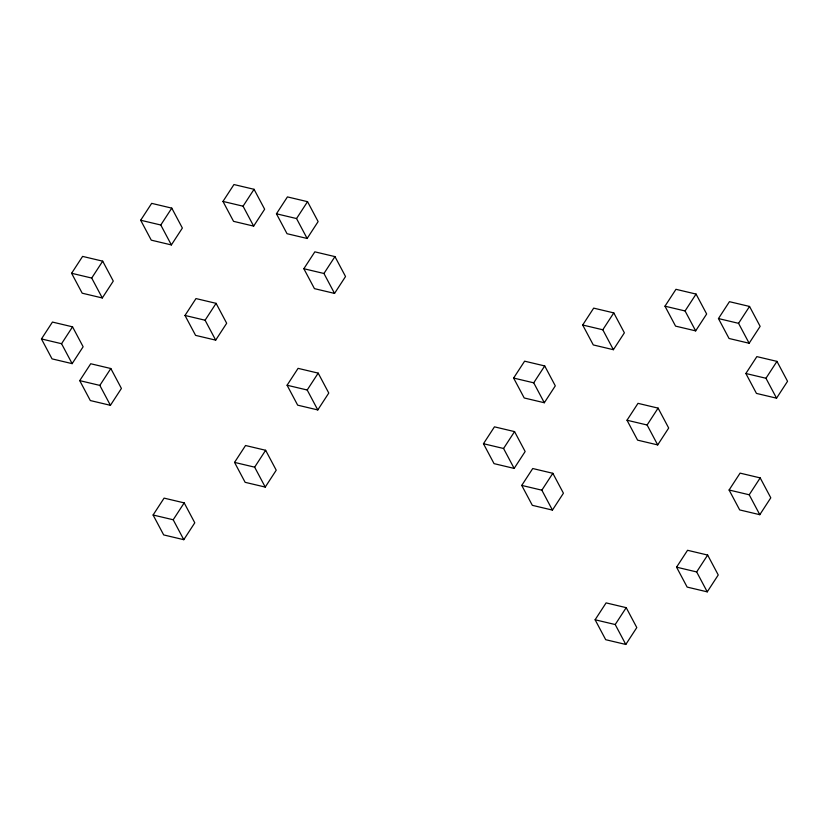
<?xml version="1.0" encoding="UTF-8"?>
<svg xmlns="http://www.w3.org/2000/svg" width="829" height="829" viewBox="0 0 829 829"><rect width="100%" height="100%" fill="white"/><g stroke="black" fill="none" stroke-linecap="round" stroke-linejoin="round"><path stroke-width="1.24" d="M71.605 273.28L82.599 256.399L102.703 261.166L113.293 281.083L102.299 297.963L82.195 293.197L71.605 273.28L91.708 278.047L102.299 297.963M41.45 338.947L52.445 322.066L72.548 326.833L83.138 346.76L72.144 363.641L52.04 358.874L41.45 338.947L61.553 343.714L72.144 363.641M91.708 278.047L102.703 261.166M140.671 220.245L151.666 203.364L171.779 208.131L182.37 228.048L171.375 244.928L151.272 240.161L140.671 220.245L160.785 225.001L171.375 244.928M61.553 343.714L72.548 326.833M160.785 225.001L171.779 208.131M79.729 380.635L90.724 363.755L110.827 368.522L121.417 388.438L110.423 405.319L90.32 400.552L79.729 380.635L99.832 385.402L110.423 405.319M99.832 385.402L110.827 368.522M222.96 201.426L233.954 184.546L254.057 189.302L264.648 209.229L253.653 226.11L233.55 221.343L222.96 201.426L243.063 206.183L253.653 226.11M243.063 206.183L254.057 189.302M184.991 315.455L195.986 298.575L216.089 303.341L226.68 323.258L215.685 340.139L195.582 335.372L184.991 315.455L205.095 320.222L215.685 340.139M205.095 320.222L216.089 303.341M276.44 213.789L287.435 196.908L307.538 201.675L318.129 221.592L307.134 238.472L287.031 233.705L276.44 213.789L296.544 218.555L307.134 238.472M296.544 218.555L307.538 201.675M303.849 268.72L314.844 251.84L334.947 256.607L345.538 276.523L334.543 293.404L314.44 288.637L303.849 268.72L323.952 273.487L334.543 293.404M153.096 515.006L164.09 498.125L184.193 502.882L194.784 522.809L183.789 539.689L163.686 534.923L153.096 515.006L173.199 519.762L183.789 539.689M323.952 273.487L334.947 256.607M173.199 519.762L184.193 502.882M234.545 462.395L245.539 445.515L265.643 450.282L276.233 470.209L265.239 487.079L245.135 482.323L234.545 462.395L254.648 467.162L265.239 487.079M287.083 385.236L298.077 368.356L318.191 373.123L328.781 393.05L317.787 409.93L297.673 405.163L287.083 385.236L307.196 390.003L317.787 409.93M254.648 467.162L265.643 450.282M307.196 390.003L318.191 373.123M513.617 378.055L524.612 361.175L544.715 365.941L555.306 385.858L544.311 402.739L524.208 397.972L513.617 378.055L533.721 382.822L544.311 402.739M483.462 443.722L494.457 426.842L514.56 431.608L525.151 451.525L514.156 468.406L494.053 463.639L483.462 443.722L503.566 448.489L514.156 468.406M533.721 382.822L544.715 365.941M582.683 325.009L593.678 308.129L613.792 312.896L624.382 332.823L613.387 349.703L593.284 344.937L582.683 325.009L602.797 329.776L613.387 349.703M503.566 448.489L514.56 431.608M602.797 329.776L613.792 312.896M521.742 485.411L532.736 468.53L552.839 473.297L563.43 493.214L552.435 510.094L532.332 505.327L521.742 485.411L541.845 490.177L552.435 510.094M541.845 490.177L552.839 473.297M664.972 306.191L675.967 289.311L696.07 294.077L706.66 313.994L695.666 330.875L675.562 326.118L664.972 306.191L685.075 310.958L695.666 330.875M685.075 310.958L696.07 294.077M627.004 420.23L637.998 403.35L658.102 408.117L668.692 428.033L657.698 444.914L637.594 440.147L627.004 420.23L647.107 424.997L657.698 444.914M647.107 424.997L658.102 408.117M718.453 318.564L729.447 301.683L749.551 306.45L760.141 326.367L749.147 343.247L729.043 338.481L718.453 318.564L738.556 323.331L749.147 343.247M738.556 323.331L749.551 306.45M745.862 373.496L756.856 356.615L776.96 361.382L787.55 381.299L776.555 398.179L756.452 393.412L745.862 373.496L765.965 378.262L776.555 398.179M595.108 619.771L606.103 602.89L626.206 607.657L636.796 627.574L625.802 644.454L605.698 639.698L595.108 619.771L615.211 624.538L625.802 644.454M765.965 378.262L776.96 361.382M615.211 624.538L626.206 607.657M676.557 567.171L687.552 550.29L707.655 555.057L718.246 574.974L707.251 591.854L687.148 587.087L676.557 567.171L696.661 571.937L707.251 591.854M729.095 490.012L740.09 473.131L760.193 477.898L770.794 497.814L759.799 514.695L739.686 509.928L729.095 490.012L749.209 494.778L759.799 514.695M696.661 571.937L707.655 555.057M749.209 494.778L760.193 477.898"/></g></svg>
